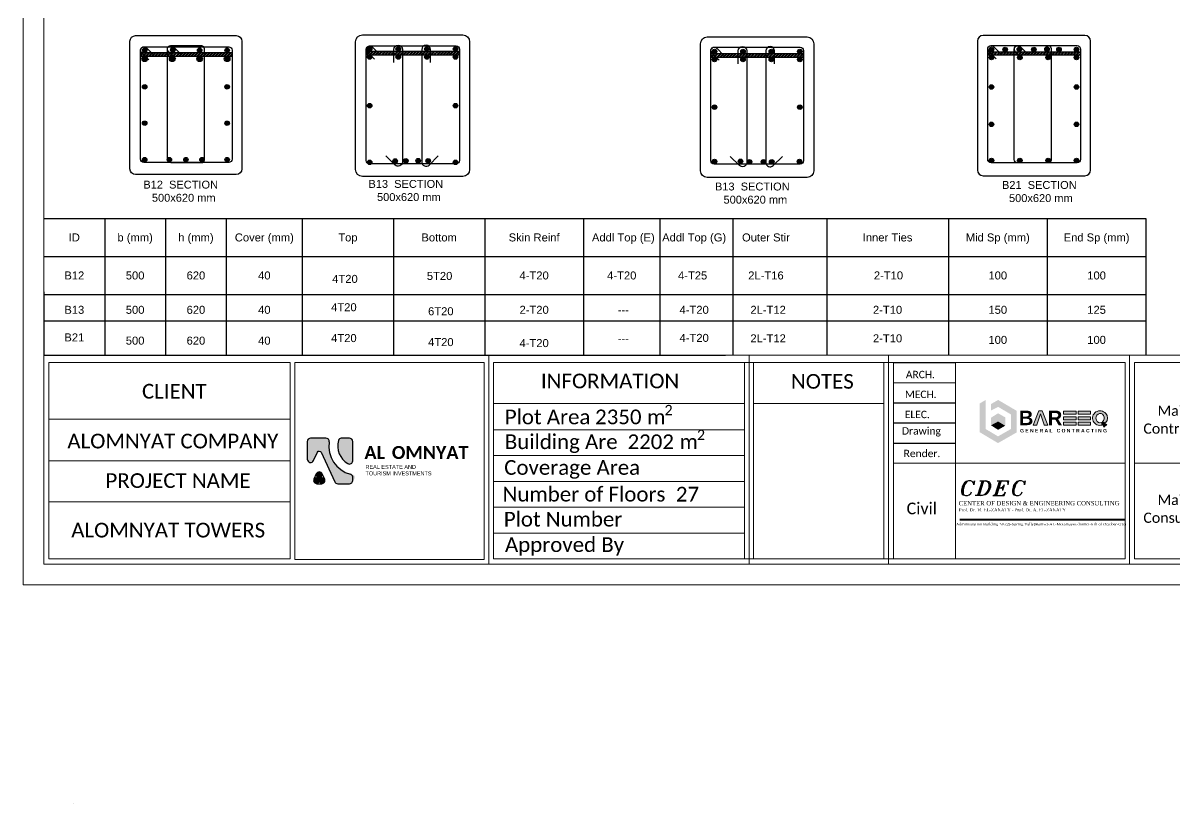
# Model space of a CAD drawing. Header units: inches. Extents: x 16 to 269, y 163 to 682.
# Drawn here: x 21.2 to 58.89, y 295.13 to 320.67 of the extents above; entities that cross this region are included whole.
import ezdxf
from ezdxf.enums import TextEntityAlignment as Align

# ---------------------------------------------------------------- set-up
doc = ezdxf.new("R2010")
doc.units = ezdxf.units.IN
doc.header["$MEASUREMENT"] = 0
for name, color, linetype in [('AutoRebar - BBS', 2, 'Continuous'), ('CDEC-FRAMING-PLAN', 7, 'Continuous'), ('S-ADDREINF', 3, 'Continuous'), ('S-MAINBAR', 5, 'Continuous'), ('S-OUTLINE', 7, 'Continuous'), ('S-SKIN', 6, 'Continuous'), ('S-TEXT', 2, 'Continuous'), ('Text', 7, 'Continuous'), ('XREF-FRAME$0$XREF-TITLEBLOCK$0$text', 3, 'Continuous')]:
    doc.layers.add(name, color=color, linetype=linetype)
doc.layers.add('Sheet_Borders', color=7, linetype='Continuous', lineweight=5)
doc.styles.add('Arial_1', font='arial.ttf', dxfattribs={"height": 0.45})
doc.styles.add('RA CALIBRI REGULAR', font='calibril.ttf')
doc.styles.get("Standard").update_dxf_attribs({"font": 'arial.ttf'})
doc.styles.add('XREF-FRAME$0$XREF-TITLEBLOCK$0$CONCEPT1', font='times.ttf')
doc.styles.add('XREF-FRAME$0$XREF-TITLEBLOCK$0$HG', font='ITALICT.shx')

# ---------------------------------------------------------------- blocks, each defined once
blk = doc.blocks.new('a2.2')
at = {"layer": 'S-ADDREINF'}
h = blk.add_hatch(color=256, dxfattribs=at)
edge = h.paths.add_edge_path()
edge.add_arc((1873.54703, 1106.85152), 0.07097, 180, 540, ccw=False)
h = blk.add_hatch(color=256, dxfattribs=at)
edge = h.paths.add_edge_path()
edge.add_arc((1874.24345, 1106.85152), 0.07097, 180, 540, ccw=False)
h = blk.add_hatch(color=256, dxfattribs=at)
edge = h.paths.add_edge_path()
edge.add_arc((1874.93987, 1106.85152), 0.07097, 180, 540, ccw=False)
h = blk.add_hatch(color=256, dxfattribs=at)
edge = h.paths.add_edge_path()
edge.add_arc((1875.63629, 1106.85152), 0.07097, 180, 540, ccw=False)
h = blk.add_hatch(color=256, dxfattribs=at)
edge = h.paths.add_edge_path()
edge.add_arc((1879.25117, 1106.89593), 0.05789, 180, 540, ccw=False)
h = blk.add_hatch(color=256, dxfattribs=at)
edge = h.paths.add_edge_path()
edge.add_arc((1879.97677, 1106.89593), 0.05789, 180, 540, ccw=False)
h = blk.add_hatch(color=256, dxfattribs=at)
edge = h.paths.add_edge_path()
edge.add_arc((1880.70236, 1106.89593), 0.05789, 180, 540, ccw=False)
h = blk.add_hatch(color=256, dxfattribs=at)
edge = h.paths.add_edge_path()
edge.add_arc((1881.42796, 1106.89593), 0.05789, 180, 540, ccw=False)
h = blk.add_hatch(color=256, dxfattribs=at)
edge = h.paths.add_edge_path()
edge.add_arc((1887.99664, 1106.83427), 0.05749, 180, 540, ccw=False)
h = blk.add_hatch(color=256, dxfattribs=at)
edge = h.paths.add_edge_path()
edge.add_arc((1888.71721, 1106.83427), 0.05749, 180, 540, ccw=False)
h = blk.add_hatch(color=256, dxfattribs=at)
edge = h.paths.add_edge_path()
edge.add_arc((1889.43777, 1106.83427), 0.05749, 180, 540, ccw=False)
h = blk.add_hatch(color=256, dxfattribs=at)
edge = h.paths.add_edge_path()
edge.add_arc((1890.15834, 1106.83427), 0.05749, 180, 540, ccw=False)
h = blk.add_hatch(color=256, dxfattribs=at)
edge = h.paths.add_edge_path()
edge.add_arc((1895.01792, 1106.88477), 0.05733, 0, 360)
h = blk.add_hatch(color=256, dxfattribs=at)
edge = h.paths.add_edge_path()
edge.add_arc((1895.73651, 1106.88477), 0.05733, 0, 360)
h = blk.add_hatch(color=256, dxfattribs=at)
edge = h.paths.add_edge_path()
edge.add_arc((1896.4551, 1106.88477), 0.05733, 0, 360)
h = blk.add_hatch(color=256, dxfattribs=at)
edge = h.paths.add_edge_path()
edge.add_arc((1897.17369, 1106.88477), 0.05733, 0, 360)
at = {"layer": 'S-MAINBAR'}
h = blk.add_hatch(color=256, dxfattribs=at)
edge = h.paths.add_edge_path()
edge.add_arc((1873.54703, 1107.06442), 0.05677, 180, 540, ccw=False)
h = blk.add_hatch(color=256, dxfattribs=at)
edge = h.paths.add_edge_path()
edge.add_arc((1874.26043, 1107.07648), 0.05677, 180, 540, ccw=False)
h = blk.add_hatch(color=256, dxfattribs=at)
edge = h.paths.add_edge_path()
edge.add_arc((1874.93987, 1107.06442), 0.05677, 180, 540, ccw=False)
h = blk.add_hatch(color=256, dxfattribs=at)
edge = h.paths.add_edge_path()
edge.add_arc((1875.63629, 1107.06442), 0.05677, 180, 540, ccw=False)
h = blk.add_hatch(color=256, dxfattribs=at)
edge = h.paths.add_edge_path()
edge.add_arc((1879.25117, 1107.09855), 0.05789, 180, 540, ccw=False)
h = blk.add_hatch(color=256, dxfattribs=at)
edge = h.paths.add_edge_path()
edge.add_arc((1879.97677, 1107.09855), 0.05789, 180, 540, ccw=False)
h = blk.add_hatch(color=256, dxfattribs=at)
edge = h.paths.add_edge_path()
edge.add_arc((1880.70236, 1107.09855), 0.05789, 180, 540, ccw=False)
h = blk.add_hatch(color=256, dxfattribs=at)
edge = h.paths.add_edge_path()
edge.add_arc((1881.42796, 1107.09855), 0.05789, 180, 540, ccw=False)
h = blk.add_hatch(color=256, dxfattribs=at)
edge = h.paths.add_edge_path()
edge.add_arc((1887.99664, 1107.0355), 0.05749, 180, 540, ccw=False)
h = blk.add_hatch(color=256, dxfattribs=at)
edge = h.paths.add_edge_path()
edge.add_arc((1888.71721, 1107.0355), 0.05749, 180, 540, ccw=False)
h = blk.add_hatch(color=256, dxfattribs=at)
edge = h.paths.add_edge_path()
edge.add_arc((1889.43777, 1107.0355), 0.05749, 180, 540, ccw=False)
h = blk.add_hatch(color=256, dxfattribs=at)
edge = h.paths.add_edge_path()
edge.add_arc((1890.15834, 1107.0355), 0.05749, 180, 540, ccw=False)
h = blk.add_hatch(color=256, dxfattribs=at)
edge = h.paths.add_edge_path()
edge.add_arc((1895.01792, 1107.08544), 0.05733, 0, 360)
h = blk.add_hatch(color=256, dxfattribs=at)
edge = h.paths.add_edge_path()
edge.add_arc((1895.36402, 1107.08544), 0.05733, 0, 360)
at = {"layer": 'S-MAINBAR', "true_color": 0x136734}
h = blk.add_hatch(color=116, dxfattribs=at)
edge = h.paths.add_edge_path()
edge.add_arc((1895.72622, 1107.09137), 0.05733, 0, 360)
h = blk.add_hatch(color=116, dxfattribs=at)
edge = h.paths.add_edge_path()
edge.add_arc((1896.09487, 1107.08544), 0.05733, 0, 360)
h = blk.add_hatch(color=116, dxfattribs=at)
edge = h.paths.add_edge_path()
edge.add_arc((1896.42701, 1107.0974), 0.05733, 0, 360)
at = {"layer": 'S-MAINBAR'}
h = blk.add_hatch(color=256, dxfattribs=at)
edge = h.paths.add_edge_path()
edge.add_arc((1896.73114, 1107.08544), 0.05733, 0, 360)
h = blk.add_hatch(color=256, dxfattribs=at)
edge = h.paths.add_edge_path()
edge.add_arc((1897.17369, 1107.08544), 0.05733, 0, 360)
h = blk.add_hatch(color=256, dxfattribs=at)
edge = h.paths.add_edge_path()
edge.add_arc((1873.54703, 1104.29388), 0.05677, 180, 540, ccw=False)
h = blk.add_hatch(color=256, dxfattribs=at)
edge = h.paths.add_edge_path()
edge.add_arc((1874.17312, 1104.29583), 0.05677, 180, 540, ccw=False)
h = blk.add_hatch(color=5, dxfattribs=at)
edge = h.paths.add_edge_path()
edge.add_arc((1874.59166, 1104.29388), 0.05677, 180, 540, ccw=False)
h = blk.add_hatch(color=256, dxfattribs=at)
edge = h.paths.add_edge_path()
edge.add_arc((1874.99986, 1104.29268), 0.05677, 180, 540, ccw=False)
h = blk.add_hatch(color=256, dxfattribs=at)
edge = h.paths.add_edge_path()
edge.add_arc((1875.63629, 1104.29388), 0.05677, 180, 540, ccw=False)
h = blk.add_hatch(color=256, dxfattribs=at)
edge = h.paths.add_edge_path()
edge.add_arc((1879.25117, 1104.22705), 0.05789, 180, 540, ccw=False)
h = blk.add_hatch(color=256, dxfattribs=at)
edge = h.paths.add_edge_path()
edge.add_arc((1879.89865, 1104.25815), 0.05789, 180, 540, ccw=False)
at = {"layer": 'S-MAINBAR', "true_color": 0x136734}
h = blk.add_hatch(color=116, dxfattribs=at)
edge = h.paths.add_edge_path()
edge.add_arc((1880.16649, 1104.26395), 0.05789, 180, 540, ccw=False)
h = blk.add_hatch(color=116, dxfattribs=at)
edge = h.paths.add_edge_path()
edge.add_arc((1880.48193, 1104.26743), 0.05789, 180, 540, ccw=False)
at = {"layer": 'S-MAINBAR'}
h = blk.add_hatch(color=256, dxfattribs=at)
edge = h.paths.add_edge_path()
edge.add_arc((1880.73572, 1104.26204), 0.05789, 180, 540, ccw=False)
h = blk.add_hatch(color=256, dxfattribs=at)
edge = h.paths.add_edge_path()
edge.add_arc((1881.42796, 1104.22705), 0.05789, 180, 540, ccw=False)
h = blk.add_hatch(color=256, dxfattribs=at)
edge = h.paths.add_edge_path()
edge.add_arc((1887.9946, 1104.24706), 0.05749, 180, 540, ccw=False)
h = blk.add_hatch(color=256, dxfattribs=at)
edge = h.paths.add_edge_path()
edge.add_arc((1888.65484, 1104.2519), 0.05749, 180, 540, ccw=False)
at = {"layer": 'S-MAINBAR', "true_color": 0x136734}
h = blk.add_hatch(color=116, dxfattribs=at)
edge = h.paths.add_edge_path()
edge.add_arc((1888.88104, 1104.24021), 0.05749, 180, 540, ccw=False)
h = blk.add_hatch(color=116, dxfattribs=at)
edge = h.paths.add_edge_path()
edge.add_arc((1889.23859, 1104.24038), 0.05749, 180, 540, ccw=False)
at = {"layer": 'S-MAINBAR'}
h = blk.add_hatch(color=256, dxfattribs=at)
edge = h.paths.add_edge_path()
edge.add_arc((1889.44671, 1104.24126), 0.05749, 180, 540, ccw=False)
h = blk.add_hatch(color=256, dxfattribs=at)
edge = h.paths.add_edge_path()
edge.add_arc((1890.14968, 1104.24946), 0.05749, 180, 540, ccw=False)
h = blk.add_hatch(color=256, dxfattribs=at)
edge = h.paths.add_edge_path()
edge.add_arc((1895.02036, 1104.27262), 0.05733, 0, 360)
h = blk.add_hatch(color=256, dxfattribs=at)
edge = h.paths.add_edge_path()
edge.add_arc((1895.73895, 1104.27262), 0.05733, 0, 360)
h = blk.add_hatch(color=256, dxfattribs=at)
edge = h.paths.add_edge_path()
edge.add_arc((1896.45754, 1104.27262), 0.05733, 0, 360)
h = blk.add_hatch(color=256, dxfattribs=at)
edge = h.paths.add_edge_path()
edge.add_arc((1897.17613, 1104.27262), 0.05733, 0, 360)
at = {"layer": 'S-SKIN'}
h = blk.add_hatch(color=256, dxfattribs=at)
edge = h.paths.add_edge_path()
edge.add_arc((1873.54703, 1106.1409), 0.05677, 180, 540, ccw=False)
h = blk.add_hatch(color=256, dxfattribs=at)
edge = h.paths.add_edge_path()
edge.add_arc((1875.63629, 1106.1409), 0.05677, 180, 540, ccw=False)
h = blk.add_hatch(color=256, dxfattribs=at)
edge = h.paths.add_edge_path()
edge.add_arc((1895.01792, 1106.13751), 0.05733, 0, 360)
h = blk.add_hatch(color=256, dxfattribs=at)
edge = h.paths.add_edge_path()
edge.add_arc((1897.17369, 1106.13751), 0.05733, 0, 360)
h = blk.add_hatch(color=256, dxfattribs=at)
edge = h.paths.add_edge_path()
edge.add_arc((1879.25117, 1105.6628), 0.05789, 180, 540, ccw=False)
h = blk.add_hatch(color=256, dxfattribs=at)
edge = h.paths.add_edge_path()
edge.add_arc((1881.42796, 1105.6628), 0.05789, 180, 540, ccw=False)
h = blk.add_hatch(color=256, dxfattribs=at)
edge = h.paths.add_edge_path()
edge.add_arc((1887.99664, 1105.62393), 0.05749, 180, 540, ccw=False)
h = blk.add_hatch(color=256, dxfattribs=at)
edge = h.paths.add_edge_path()
edge.add_arc((1890.15834, 1105.62393), 0.05749, 180, 540, ccw=False)
h = blk.add_hatch(color=256, dxfattribs=at)
edge = h.paths.add_edge_path()
edge.add_arc((1873.54703, 1105.21739), 0.05677, 180, 540, ccw=False)
h = blk.add_hatch(color=256, dxfattribs=at)
edge = h.paths.add_edge_path()
edge.add_arc((1875.63629, 1105.21739), 0.05677, 180, 540, ccw=False)
h = blk.add_hatch(color=256, dxfattribs=at)
edge = h.paths.add_edge_path()
edge.add_arc((1895.01792, 1105.18958), 0.05733, 0, 360)
h = blk.add_hatch(color=256, dxfattribs=at)
edge = h.paths.add_edge_path()
edge.add_arc((1897.17369, 1105.18958), 0.05733, 0, 360)
at = {"layer": 'S-TEXT', "transparency": 33554687}
h = blk.add_hatch(dxfattribs=at)
h.set_pattern_fill('ANSI32', scale=0.005677)
h.set_pattern_definition([(45, (1265.32164, 2133.77034), (-0.0382379882, 0.0382379882), []), (45, (1265.34713, 2133.77034), (-0.0382379882, 0.0382379882), [])])
h.paths.add_polyline_path([(1873.45391, 1107.00306), (1875.76844, 1107.00306), (1875.76844, 1106.91889), (1873.45391, 1106.91889)])
h = blk.add_hatch(dxfattribs=at)
h.set_pattern_fill('ANSI32', scale=0.005789)
h.set_pattern_definition([(45, (1197.667405, 2154.06001), (-0.0389922392, 0.0389922392), []), (45, (1197.6934, 2154.06001), (-0.0389922392, 0.0389922392), [])])
h.paths.add_polyline_path([(1879.15995, 1107.03957), (1881.52014, 1107.03957), (1881.52014, 1106.95374), (1879.15995, 1106.95374)])
h = blk.add_hatch(dxfattribs=at)
h.set_pattern_fill('ANSI32', scale=0.005749)
h.set_pattern_definition([(45, (1155.75367, 2146.739787), (-0.0387219504, 0.0387219504), []), (45, (1155.779484, 2146.739787), (-0.0387219504, 0.0387219504), [])])
h.paths.add_polyline_path([(1887.90608, 1106.97715), (1890.24991, 1106.97715), (1890.24991, 1106.89191), (1887.90608, 1106.89191)])
h = blk.add_hatch(dxfattribs=at)
h.set_pattern_fill('ANSI32', scale=0.005733)
h.set_pattern_definition([(45, (1324.080516, 2143.940575), (-0.0386158072, 0.0386158072), []), (45, (1324.10626, 2143.940575), (-0.0386158072, 0.0386158072), [])])
h.paths.add_polyline_path([(1897.26528, 1107.02809), (1894.92788, 1107.02809), (1894.92788, 1106.94309), (1897.26528, 1106.94309)])
at = {"layer": 'AutoRebar - BBS', "color": 5, "lineweight": 30}
for points in [[(1873.64994, 1106.82594), (1873.46756, 1107.00832, -0.66817864), (1873.52835, 1107.15509), (1875.67602, 1107.15509, -0.41421356), (1875.76199, 1107.06911), (1875.76199, 1104.31008, -0.41421356), (1875.67602, 1104.2241), (1873.52835, 1104.2241, -0.41421356), (1873.44237, 1104.31008), (1873.44237, 1107.06911, -0.66817864), (1873.58914, 1107.12991), (1873.77153, 1106.94752)], [(1879.3773, 1106.84282), (1879.19133, 1107.0288, -0.66817864), (1879.25332, 1107.17847), (1881.44335, 1107.17847, -0.41421356), (1881.53102, 1107.0908), (1881.53102, 1104.27734, -0.41421356), (1881.44335, 1104.18967), (1879.25332, 1104.18967, -0.41421356), (1879.16565, 1104.27734), (1879.16565, 1107.0908, -0.66817864), (1879.31531, 1107.15279), (1879.50129, 1106.96681)], [(1888.11229, 1106.81237), (1887.9276, 1106.99706, -0.66817864), (1887.98916, 1107.14569), (1890.16401, 1107.14569, -0.41421356), (1890.25108, 1107.05863), (1890.25108, 1104.26468, -0.41421356), (1890.16401, 1104.17761), (1887.98916, 1104.17761, -0.41421356), (1887.9021, 1104.26468), (1887.9021, 1107.05863, -0.66817864), (1888.05073, 1107.12019), (1888.23542, 1106.9355)], [(1895.13384, 1106.85037), (1894.94887, 1107.03534, -0.66817864), (1895.01052, 1107.18419), (1897.18867, 1107.18419), (1897.18867, 1107.18419, -0.41421356), (1897.27586, 1107.097), (1897.27586, 1104.29882, -0.41421356), (1897.18867, 1104.21162), (1895.01052, 1104.21162, -0.41421356), (1894.92333, 1104.29882), (1894.92333, 1107.097, -0.66817864), (1895.07218, 1107.15865), (1895.25715, 1106.97368)]]:
    blk.add_lwpolyline(points, format="xyb", dxfattribs=at)
at = {"layer": 'AutoRebar - BBS', "color": 240, "lineweight": 30, "true_color": 0xed1f24}
for points in [[(1874.33193, 1106.85037), (1874.14696, 1107.03534, -0.66817864), (1874.20861, 1107.18419), (1874.98302, 1107.18419, -0.41421356), (1875.05269, 1107.11452), (1875.05269, 1104.28129, -0.41421356), (1874.98302, 1104.21162), (1874.20861, 1104.21162, -0.41421356), (1874.12142, 1104.29882), (1874.12142, 1107.097, -0.66817864), (1874.27027, 1107.15865), (1874.45524, 1106.97368)], [(1879.86286, 1106.75497), (1879.86286, 1107.08514, -1), (1880.08297, 1107.08514), (1880.08297, 1104.23651, -0.66817864), (1879.89509, 1104.15869), (1879.66163, 1104.39215)], [(1880.79068, 1106.75422), (1880.79068, 1107.08439, 1), (1880.57057, 1107.08439), (1880.57057, 1104.23575, 0.66817864), (1880.75845, 1104.15793), (1880.99191, 1104.3914)], [(1888.59448, 1106.72513), (1888.59448, 1107.05301, -1), (1888.81307, 1107.05301), (1888.81307, 1104.22413, -0.66817864), (1888.62649, 1104.14684), (1888.39464, 1104.37869)], [(1889.51587, 1106.72438), (1889.51587, 1107.05226, 1), (1889.29728, 1107.05226), (1889.29728, 1104.22338, 0.66817864), (1889.48386, 1104.14609), (1889.71571, 1104.37794)], [(1895.80863, 1106.85037), (1895.62366, 1107.03534, -0.66817864), (1895.68531, 1107.18419), (1896.45972, 1107.18419, -0.41421356), (1896.52939, 1107.11452), (1896.52939, 1104.28129, -0.41421356), (1896.45972, 1104.21162), (1895.68531, 1104.21162, -0.41421356), (1895.59812, 1104.29882), (1895.59812, 1107.097, -0.66817864), (1895.74697, 1107.15865), (1895.93194, 1106.97368)]]:
    blk.add_lwpolyline(points, format="xyb", dxfattribs=at)
at = {"layer": 'S-ADDREINF'}
for centre, radius in [((1873.54703, 1106.85152), 0.07097), ((1874.24345, 1106.85152), 0.07097), ((1874.93987, 1106.85152), 0.07097), ((1875.63629, 1106.85152), 0.07097), ((1879.25117, 1106.89593), 0.05789), ((1879.97677, 1106.89593), 0.05789), ((1880.70236, 1106.89593), 0.05789), ((1881.42796, 1106.89593), 0.05789), ((1887.99664, 1106.83427), 0.05749), ((1888.71721, 1106.83427), 0.05749), ((1889.43777, 1106.83427), 0.05749), ((1890.15834, 1106.83427), 0.05749), ((1895.01792, 1106.88477), 0.05733), ((1895.73651, 1106.88477), 0.05733), ((1896.4551, 1106.88477), 0.05733), ((1897.17369, 1106.88477), 0.05733)]:
    blk.add_circle(centre, radius, dxfattribs=at)
at = {"layer": 'S-MAINBAR'}
for centre, radius in [((1873.54703, 1107.06442), 0.05677), ((1874.26043, 1107.07648), 0.05677), ((1874.93987, 1107.06442), 0.05677), ((1875.63629, 1107.06442), 0.05677), ((1879.25117, 1107.09855), 0.05789), ((1879.97677, 1107.09855), 0.05789), ((1880.70236, 1107.09855), 0.05789), ((1881.42796, 1107.09855), 0.05789), ((1887.99664, 1107.0355), 0.05749), ((1888.71721, 1107.0355), 0.05749), ((1889.43777, 1107.0355), 0.05749), ((1890.15834, 1107.0355), 0.05749), ((1895.01792, 1107.08544), 0.05733), ((1895.36402, 1107.08544), 0.05733), ((1896.73114, 1107.08544), 0.05733), ((1897.17369, 1107.08544), 0.05733), ((1873.54703, 1104.29388), 0.05677), ((1874.17312, 1104.29583), 0.05677), ((1874.99986, 1104.29268), 0.05677), ((1875.63629, 1104.29388), 0.05677), ((1879.25117, 1104.22705), 0.05789), ((1879.89865, 1104.25815), 0.05789), ((1880.73572, 1104.26204), 0.05789), ((1881.42796, 1104.22705), 0.05789), ((1887.9946, 1104.24706), 0.05749), ((1888.65484, 1104.2519), 0.05749), ((1889.44671, 1104.24126), 0.05749), ((1890.14968, 1104.24946), 0.05749), ((1895.02036, 1104.27262), 0.05733), ((1895.73895, 1104.27262), 0.05733), ((1896.45754, 1104.27262), 0.05733), ((1897.17613, 1104.27262), 0.05733)]:
    blk.add_circle(centre, radius, dxfattribs=at)
at = {"layer": 'S-MAINBAR', "color": 116, "true_color": 0x136734}
for centre, radius in [((1895.72622, 1107.09137), 0.05733), ((1896.09487, 1107.08544), 0.05733), ((1896.42701, 1107.0974), 0.05733), ((1880.16649, 1104.26395), 0.05789), ((1880.48193, 1104.26743), 0.05789), ((1888.88104, 1104.24021), 0.05749), ((1889.23859, 1104.24038), 0.05749)]:
    blk.add_circle(centre, radius, dxfattribs=at)
at = {"layer": 'S-MAINBAR', "color": 5}
blk.add_circle((1874.59166, 1104.29388), 0.05677, dxfattribs=at)
at = {"layer": 'S-OUTLINE'}
for points in [[(1876.011, 1104.0611, -0.41421356), (1875.86906, 1103.91917), (1873.31426, 1103.91917, -0.41421356), (1873.17233, 1104.0611), (1873.17233, 1107.29719, -0.41421356), (1873.31426, 1107.43912), (1875.86906, 1107.43912, -0.41421356), (1876.011, 1107.29719)], [(1881.7869, 1104.04179, -0.41421356), (1881.61322, 1103.86811), (1879.06591, 1103.86811, -0.41421356), (1878.89223, 1104.04179), (1878.89223, 1107.28381, -0.41421356), (1879.06591, 1107.45749), (1881.61322, 1107.45749, -0.41421356), (1881.7869, 1107.28381)], [(1890.51479, 1104.01415, -0.41421356), (1890.34232, 1103.84168), (1887.81267, 1103.84168, -0.41421356), (1887.64019, 1104.01415), (1887.64019, 1107.2337, -0.41421356), (1887.81267, 1107.40618), (1890.34232, 1107.40618, -0.41421356), (1890.51479, 1107.2337)], [(1894.66244, 1104.02951, 0.41421356), (1894.80578, 1103.88618), (1897.38583, 1103.88618, 0.41421356), (1897.52916, 1104.02951), (1897.52916, 1107.29757, 0.41421356), (1897.38583, 1107.44091), (1894.80578, 1107.44091, 0.41421356), (1894.66244, 1107.29757)]]:
    blk.add_lwpolyline(points, format="xyb", close=True, dxfattribs=at)
at = {"layer": 'S-SKIN'}
for centre, radius in [((1873.54703, 1106.1409), 0.05677), ((1875.63629, 1106.1409), 0.05677), ((1895.01792, 1106.13751), 0.05733), ((1897.17369, 1106.13751), 0.05733), ((1879.25117, 1105.6628), 0.05789), ((1881.42796, 1105.6628), 0.05789), ((1887.99664, 1105.62393), 0.05749), ((1890.15834, 1105.62393), 0.05749), ((1873.54703, 1105.21739), 0.05677), ((1875.63629, 1105.21739), 0.05677), ((1895.01792, 1105.18958), 0.05733), ((1897.17369, 1105.18958), 0.05733)]:
    blk.add_circle(centre, radius, dxfattribs=at)
at = {"layer": 'S-TEXT'}
for points in [[(1875.76844, 1107.00306), (1873.45391, 1107.00306), (1873.45391, 1106.91889), (1875.76844, 1106.91889)], [(1881.52014, 1107.03957), (1879.15995, 1107.03957), (1879.15995, 1106.95374), (1881.52014, 1106.95374)], [(1890.24991, 1106.97715), (1887.90608, 1106.97715), (1887.90608, 1106.89191), (1890.24991, 1106.89191)], [(1894.92788, 1107.02809), (1897.26528, 1107.02809), (1897.26528, 1106.94309), (1894.92788, 1106.94309)]]:
    blk.add_lwpolyline(points, close=True, dxfattribs=at)
at = {"char_height": 0.2, "attachment_point": 1}
for s, width, insert in [('\\pxqc;B12  SECTION\\P  500x620 mm\\P ', 3.8265434, (1872.54564, 1103.76172)), ('\\pxqc;B13  SECTION\\P  500x620 mm     ', 3.8265434, (1878.25441, 1103.77998)), ('\\pxqc;B13  SECTION\\P  500x620 mm    ', 3.8265434, (1887.04105, 1103.7136)), ('\\pxqc;B21  SECTION \\P 500x620 mm   ', 4.0320854, (1894.21609, 1103.75302))]:
    blk.add_mtext_dynamic_manual_height_columns(s, width=width, gutter_width=11.15328, heights=[0], dxfattribs=dict(at, insert=insert))
blk = doc.blocks.new('A$Cd8bbae89')
at = {"true_color": 0x319dd3}
h = blk.add_hatch(color=142, dxfattribs=at)
h.dxf.hatch_style = 1
h.paths.add_polyline_path([(0.94, 5.22), (0, 4.67), (0, 0), (0.94, 0.53)])
h.paths.add_polyline_path([(2.97, 3.07), (1.82, 2.35), (1.82, 1.12), (2.97, 1.74)])
h.paths.add_polyline_path([(2.98, 5.23), (1.83, 4.57), (1.82, 3.51), (2.98, 4.11)])
at = {"true_color": 0x2a3383}
h = blk.add_hatch(color=177, dxfattribs=at)
h.dxf.hatch_style = 1
h.paths.add_polyline_path([(3, 5.22), (2.98, 5.22), (2.98, 4.11), (5.04, 2.89), (5.04, 0.52), (5.98, -0.03), (5.98, 3.47)])
h.paths.add_polyline_path([(4.12, 2.41), (2.97, 3.07), (2.97, 1.74), (4.12, 1.05)])
at = {"true_color": 0x319dd3}
h = blk.add_hatch(color=142, dxfattribs=at)
h.dxf.hatch_style = 1
h.paths.add_polyline_path([(8.67, 1.14), (9.13, 1.14, 0.319925), (9.24, 1.22), (9.85, 2.99), (10.44, 1.22, 0.322497), (10.56, 1.14), (11.01, 1.14), (10.13, 3.48), (9.58, 3.48)])
h.paths.add_polyline_path([(13.58, 3.39), (13.58, 2.9), (15.61, 2.9), (15.61, 3.39)])
h.paths.add_polyline_path([(13.58, 2.51), (13.58, 2.02), (15.61, 2.02), (15.61, 2.51)])
h.paths.add_polyline_path([(15.61, 1.14), (15.61, 1.63), (13.58, 1.63), (13.58, 1.14)])
h.paths.add_polyline_path([(15.94, 3.39), (15.94, 2.9), (17.97, 2.9), (17.97, 3.39)])
h.paths.add_polyline_path([(17.97, 2.02), (17.97, 2.51), (15.94, 2.51), (15.94, 2.02)])
h.paths.add_polyline_path([(17.97, 1.14), (17.97, 1.63), (15.94, 1.63), (15.94, 1.14)])
edge = h.paths.add_edge_path()
edge.add_ellipse((19.49, 2.29), major_axis=(-1.21, 0), ratio=0.972651, start_angle=138.7624, end_angle=466.2921)
edge.add_line((19.83, 1.16), (19.73, 1.59))
edge.add_ellipse((19.5, 2.29), major_axis=(0, 0.744), ratio=0.892628, start_angle=218.0399, end_angle=560.2223, ccw=False)
edge.add_line((19.91, 1.71), (20.4, 1.51))
at = {"true_color": 0x288cbd}
h = blk.add_hatch(color=142, dxfattribs=at)
h.dxf.hatch_style = 1
h.paths.add_polyline_path([(5.98, -0.03), (5.04, 0.52), (2.96, -0.67), (0.94, 0.53), (0, 0), (2.95, -1.76), (2.95, -1.76)])
h = blk.add_hatch(color=142, dxfattribs=at)
h.dxf.hatch_style = 1
h.paths.add_polyline_path([(4.12, 1.05), (2.97, 1.74), (1.82, 1.12), (2.97, 0.39)])
at = {"true_color": 0x2a3383}
h = blk.add_hatch(color=177, dxfattribs=at)
h.dxf.hatch_style = 1
h.paths.add_polyline_path([(20.1, 0.81), (20.58, 1.24), (19.85, 1.62)])
at = {"color": 142, "true_color": 0x319dd3}
blk.add_lwpolyline([(8.67, 1.14), (9.58, 3.48), (10.13, 3.48), (11.01, 1.14), (10.56, 1.14, -0.322497), (10.44, 1.22), (9.85, 2.99), (9.24, 1.22, -0.319925), (9.13, 1.14), (8.67, 1.14)], format="xyb", dxfattribs=at)
for points in [[(13.58, 3.39), (15.61, 3.39), (15.61, 2.9), (13.58, 2.9)], [(13.58, 2.51), (15.61, 2.51), (15.61, 2.02), (13.58, 2.02)], [(15.94, 3.39), (17.97, 3.39), (17.97, 2.9), (15.94, 2.9)], [(15.94, 2.51), (17.97, 2.51), (17.97, 2.02), (15.94, 2.02)], [(13.58, 1.63), (15.61, 1.63), (15.61, 1.14), (13.58, 1.14)], [(15.94, 1.63), (17.97, 1.63), (17.97, 1.14), (15.94, 1.14)]]:
    blk.add_lwpolyline(points, close=True, dxfattribs=at)
at = {"color": 143, "true_color": 0x42aad7}
for points in [[(19.73, 1.59), (19.83, 1.16)], [(19.91, 1.71), (20.4, 1.51)]]:
    blk.add_lwpolyline(points, dxfattribs=at)
at = {"color": 177, "true_color": 0x2a3383}
blk.add_lwpolyline([(19.85, 1.62), (20.58, 1.24), (20.1, 0.81), (19.85, 1.62)], dxfattribs=at)
at = {"color": 142, "true_color": 0x319dd3}
for centre, major_axis, ratio, start_param, end_param in [((19.49, 2.29), (-1.21, 0), 0.972651, 2.421862, 8.138333), ((19.5, 2.29), (0, 0.744), 0.892628, 3.805515, 9.777723)]:
    blk.add_ellipse(centre, major_axis=major_axis, ratio=ratio, start_param=start_param, end_param=end_param, dxfattribs=at)
at = {"attachment_point": 1}
for s, width, gutter_width, insert, char_height in [('{\\fArial|b1|i0|c0|p34;\\C142;\\c13868337;B} ', 2.3485, 11.74, (6.33, 3.49), 2.3485), ('\\pxsm2;{\\fArial|b1|i0|c0|p34;\\C177;\\c8598314;G E N E R A L   C O N T R A C T I N G}', 15.8741, 2.87, (6.53, 0.54), 0.5743)]:
    blk.add_mtext_dynamic_manual_height_columns(s, width=width, gutter_width=gutter_width, heights=[0], dxfattribs=dict(at, insert=insert, char_height=char_height))
at = {"color": 143, "true_color": 0x42aad7, "insert": (11.01, 3.49), "char_height": 2.3485, "attachment_point": 1}
blk.add_mtext_dynamic_manual_height_columns('{\\fArial|b1|i0|c0|p34;\\C142;\\c13868337;R} ', width=2.3485, gutter_width=11.74, heights=[0], dxfattribs=at)
blk = doc.blocks.new('sheet')
at = {"true_color": 0x293189}
h = blk.add_hatch(color=177, dxfattribs=at)
h.dxf.hatch_style = 1
h.paths.add_polyline_path([(-418.734, 40.158, 0.414214), (-418.845, 40.046), (-418.845, 39.448, 0.802913), (-418.633, 39.401), (-418.502, 39.683, -0.639253), (-418.375, 39.682), (-417.915, 38.681, 0.29294), (-417.813, 38.616), (-417.42, 38.616, 0.414214), (-417.308, 38.728, 0.553295), (-417.269, 38.913, -0.417813), (-418.106, 40.034, 0.459795), (-418.218, 40.158)])
at = {"true_color": 0x4554a5}
h = blk.add_hatch(color=175, dxfattribs=at)
h.dxf.hatch_style = 1
h.paths.add_polyline_path([(-417.472, 39.295, 0.584571), (-417.308, 39.402), (-417.308, 40.046, 0.414214), (-417.42, 40.158), (-417.702, 40.158, 0.291504), (-417.79, 40.082, 0.342448)])
at = {"true_color": 0x000000}
h = blk.add_hatch(color=18, dxfattribs=at)
h.dxf.hatch_style = 1
h.paths.add_polyline_path([(-418.439, 38.651, 1.441321), (-418.347, 38.839, 1.901432), (-418.531, 38.839, 1.434024)])
at = {"color": 177, "true_color": 0x293189}
blk.add_lwpolyline([(-418.213, 40.158), (-418.734, 40.158, 0.414214), (-418.845, 40.046), (-418.845, 39.448, 0.802913), (-418.633, 39.401), (-418.502, 39.683, -0.639253), (-418.375, 39.682), (-417.915, 38.681, 0.29294), (-417.813, 38.616), (-417.42, 38.616, 0.414214), (-417.308, 38.728), (-417.308, 38.848)], format="xyb", dxfattribs=at)
at = {"color": 175, "true_color": 0x4554a5}
blk.add_lwpolyline([(-417.308, 39.387), (-417.308, 40.046, 0.414214), (-417.42, 40.158), (-417.702, 40.158)], format="xyb", dxfattribs=at)
blk.add_lwpolyline([(-418.257, 38.775), (-418.338, 38.949, 0.63847), (-418.541, 38.949), (-418.621, 38.774, 0.547105), (-418.519, 38.616), (-418.358, 38.616, 0.548839)], format="xyb", close=True)
at = {"color": 177, "true_color": 0x293189}
for centre, radius, start, end in [((-418.215, 40.048), 0.11, 350.4257, 91.3796), ((-417.134, 39.886), 0.983, 171.6397, 255.0806), ((-417.417, 38.83), 0.111, 9.4358, 74.1171)]:
    blk.add_arc(centre, radius, start, end, dxfattribs=at)
at = {"color": 175, "true_color": 0x4554a5}
for centre, radius, start, end in [((-417.123, 39.894), 0.693, 164.6076, 239.8175), ((-417.686, 40.051), 0.108, 98.1031, 165.7009), ((-417.42, 39.394), 0.112, 242.4829, 356.2798)]:
    blk.add_arc(centre, radius, start, end, dxfattribs=at)
at = {"layer": 'CDEC-FRAMING-PLAN'}
for p, q in [((-398.989, 42.72), (-397.047, 42.721)), ((-398.989, 42.719), (-396.884, 42.72)), ((-398.989, 42.037), (-396.883, 42.038)), ((-398.989, 42.037), (-396.883, 42.038)), ((-398.988, 41.355), (-396.883, 41.356)), ((-398.988, 40.673), (-396.883, 40.674)), ((-398.987, 39.991), (-396.882, 39.992))]:
    blk.add_line(p, q, dxfattribs=at)
at = {"layer": 'Sheet_Borders', "linetype": 'Continuous', "lineweight": 0}
for p, q in [((-428.475, 35.187), (-428.475, 77.192)), ((-428.475, 35.187), (-428.475, 77.192)), ((-427.768, 35.894), (-427.768, 76.484)), ((-427.768, 76.484), (-427.768, 35.894)), ((-427.768, 42.966), (-427.768, 42.966)), ((-427.768, 42.966), (-369.782, 42.966)), ((-412.694, 42.966), (-412.694, 35.894)), ((-403.882, 42.966), (-403.882, 35.894)), ((-399.161, 42.966), (-399.161, 35.894)), ((-390.991, 42.966), (-390.991, 35.894)), ((-419.424, 42.721), (-427.606, 42.721)), ((-427.606, 36.07), (-427.606, 42.721)), ((-419.424, 36.07), (-419.424, 42.721)), ((-419.268, 42.721), (-412.85, 42.721)), ((-419.268, 36.051), (-419.268, 42.721)), ((-412.85, 42.721), (-412.85, 36.051)), ((-412.537, 42.719), (-401.369, 42.719)), ((-412.537, 36.069), (-412.537, 42.719)), ((-404.039, 42.719), (-404.039, 36.069)), ((-403.726, 42.721), (-403.726, 36.07)), ((-391.141, 42.721), (-401.369, 42.719)), ((-399.311, 36.07), (-399.311, 42.721)), ((-398.989, 36.07), (-398.989, 42.721)), ((-396.884, 42.721), (-396.884, 36.07)), ((-391.141, 36.07), (-391.141, 42.721)), ((-381.385, 42.721), (-390.819, 42.721)), ((-390.819, 36.07), (-390.819, 42.721)), ((-412.537, 41.327), (-404.039, 41.327)), ((-403.726, 41.328), (-399.311, 41.328)), ((-419.424, 40.796), (-427.606, 40.796)), ((-412.537, 40.441), (-404.039, 40.441)), ((-412.537, 39.566), (-404.039, 39.566)), ((-419.424, 39.395), (-427.606, 39.395)), ((-391.141, 39.314), (-398.989, 39.314)), ((-388.438, 39.314), (-390.819, 39.314)), ((-412.537, 38.692), (-404.039, 38.692)), ((-427.606, 38.003), (-419.424, 38.003)), ((-412.537, 37.817), (-404.039, 37.817)), ((-412.537, 36.943), (-404.039, 36.943)), ((-427.606, 36.07), (-419.424, 36.07)), ((-412.85, 36.051), (-419.268, 36.051)), ((-412.537, 36.069), (-401.369, 36.069)), ((-391.141, 36.07), (-401.369, 36.069)), ((-390.819, 36.07), (-381.407, 36.07)), ((-390.819, 36.07), (-381.385, 36.07)), ((-372.533, 35.894), (-427.768, 35.894))]:
    blk.add_line(p, q, dxfattribs=at)
blk.add_lwpolyline([(-369.075, 35.187), (-428.475, 35.187)], close=True, dxfattribs=at)
at = {"layer": 'XREF-FRAME$0$XREF-TITLEBLOCK$0$text', "color": 8}
for p, q in [((-396.738, 37.411), (-391.167, 37.411)), ((-396.738, 37.387), (-391.167, 37.387))]:
    blk.add_line(p, q, dxfattribs=at)
at = {"layer": 'Sheet_Borders', "xscale": 0.2089906934372016, "yscale": 0.2089906934372016, "zscale": 0.2089906934372016}
blk.add_blockref('A$Cd8bbae89', (-396.065, 40.359), dxfattribs=at)
at = {"char_height": 0.43904, "attachment_point": 1}
for s, width, insert in [('{\\fCandara|b1|i0|c0|p34;\\C256;\\c0;AL} ', 0.43904, (-416.91, 39.892)), ('{\\fCandara|b1|i0|c0|p34;\\C256;\\c0;OMNYAT}', 2.78249, (-415.981, 39.892))]:
    blk.add_mtext_dynamic_manual_height_columns(s, width=width, gutter_width=2.195, heights=[0], dxfattribs=dict(at, insert=insert))
at = {"insert": (-416.875, 39.033), "char_height": 0.13365, "width": 2.81151, "attachment_point": 1, "style": 'Arial_1'}
blk.add_mtext('TOURISM INVESTMENTS', dxfattribs=at)
at = {"insert": (-416.876, 39.25), "char_height": 0.13365, "attachment_point": 1, "style": 'Arial_1'}
blk.add_mtext_dynamic_manual_height_columns('\\pxsm1;{\\C256;\\c0;REAL ESTATE AND}', width=2.81151, gutter_width=0.686, heights=[0.417], dxfattribs=at)
at = {"layer": 'Sheet_Borders', "linetype": 'Continuous', "lineweight": 0, "style": 'RA CALIBRI REGULAR'}
for s, height, p in [('INFORMATION', 0.49749, (-410.931, 41.846)), ('NOTES', 0.4975, (-402.46, 41.833)), ('ARCH.', 0.25, (-398.57, 42.189)), ('CLIENT', 0.4975, (-424.445, 41.499)), ('MECH.', 0.25, (-398.6, 41.517)), ('ELEC.', 0.25, (-398.606, 40.836)), ('Main ', 0.3456, (-390.042, 40.915)), ('  Contractor', 0.34558, (-390.766, 40.31)), ('ALOMNYAT COMPANY', 0.49749, (-426.974, 39.811)), ('Drawing', 0.25, (-398.7, 40.28)), ('Coverage Area', 0.49749, (-412.174, 38.917)), ('Render.', 0.25, (-398.644, 39.516)), ('PROJECT NAME', 0.49749, (-425.683, 38.473)), ('Main ', 0.3456, (-390.042, 37.896)), ('Civil', 0.3943, (-398.544, 37.582)), ('Plot Number', 0.49749, (-412.188, 37.165)), ('  Consulting', 0.34558, (-390.766, 37.291)), ('ALOMNYAT TOWERS', 0.49749, (-426.842, 36.795)), ('Approved By', 0.49749, (-412.149, 36.304))]:
    blk.add_text(s, height=height, dxfattribs=at).set_placement(p)
at = {"layer": 'Sheet_Borders', "style": 'RA CALIBRI REGULAR'}
for s, height, p in [('Plot Area ', 0.4975, (-412.155, 40.629)), (' m', 0.4975, (-407.507, 40.629)), ('2', 0.348, (-406.744, 40.936)), ('Building Are  ', 0.49749, (-412.155, 39.788)), ('2', 0.348, (-405.646, 40.094)), (' m', 0.4975, (-406.408, 39.788)), ('Number of Floors  ', 0.49749, (-412.228, 38.013))]:
    blk.add_text(s, height=height, dxfattribs=at).set_placement(p)
at = {"layer": 'Sheet_Borders', "color": 244, "true_color": 0x991b1e, "style": 'RA CALIBRI REGULAR'}
for s, p in [('2350', (-409.096, 40.629)), ('2202', (-407.997, 39.788)), ('27', (-406.36, 38.013))]:
    blk.add_text(s, height=0.4975, dxfattribs=at).set_placement(p)
at = {"layer": 'XREF-FRAME$0$XREF-TITLEBLOCK$0$text', "color": 2, "style": 'XREF-FRAME$0$XREF-TITLEBLOCK$0$HG', "width": 1.2}
blk.add_text('CDEC', height=0.5, dxfattribs=at).set_placement((-396.759, 38.218))
at = {"layer": 'XREF-FRAME$0$XREF-TITLEBLOCK$0$text', "color": 4, "style": 'XREF-FRAME$0$XREF-TITLEBLOCK$0$CONCEPT1', "width": 0.9}
blk.add_text('CENTER OF DESIGN & ENGINEERING CONSULTING', height=0.14992, dxfattribs=at).set_placement((-396.781, 37.881))
at = {"layer": 'XREF-FRAME$0$XREF-TITLEBLOCK$0$text', "style": 'XREF-FRAME$0$XREF-TITLEBLOCK$0$CONCEPT1'}
blk.add_text('Prof. Dr. M. EL-ZANATY - Prof. Dr. A. EL-ZANATY', height=0.10625, dxfattribs=at).set_placement((-396.772, 37.678))
at = {"layer": 'XREF-FRAME$0$XREF-TITLEBLOCK$0$text', "style": 'XREF-FRAME$0$XREF-TITLEBLOCK$0$CONCEPT1', "width": 1.2}
blk.add_text('Administration Building N0.(2)-Spring Vally(Ramw)-AL-Motamayes district-6 th of October-Giza', height=0.08007, dxfattribs=at).set_placement((-393.983, 37.206), align=Align.CENTER)

msp = doc.modelspace()

# ---------------------------------------------------------------- linework, layer by layer
at = {"color": 7}
for p, q in [((21.8869, 314.276), (57.9382, 314.276)), ((23.876, 314.276), (23.876, 311.7897)), ((25.865, 314.276), (25.865, 311.7897)), ((27.854, 314.276), (27.854, 311.7897)), ((30.3403, 314.276), (30.3403, 311.7897)), ((33.3239, 314.276), (33.3239, 311.7897)), ((36.3074, 314.276), (36.3074, 311.7897)), ((39.5396, 314.276), (39.5396, 311.7897)), ((42.033, 314.276), (42.033, 311.7897)), ((44.4229, 314.276), (44.4229, 311.7897)), ((47.4957, 314.276), (47.4957, 311.7897)), ((47.4957, 314.276), (47.4957, 311.7897)), ((51.4738, 314.276), (51.4738, 309.802)), ((54.706, 314.276), (54.706, 311.7897)), ((57.9382, 314.276), (57.9382, 309.802)), ((21.8869, 313.0328), (57.9382, 313.0328)), ((21.8869, 311.8739), (21.8869, 309.802)), ((21.8869, 311.7897), (57.9382, 311.7897)), ((21.8869, 311.7897), (57.1923, 311.7897)), ((23.876, 311.7897), (23.876, 309.802)), ((25.865, 311.7897), (25.865, 309.802)), ((27.854, 311.7897), (27.854, 309.802)), ((30.3403, 311.7897), (30.3403, 309.802)), ((33.3239, 311.7897), (33.3239, 309.802)), ((36.3074, 311.7897), (36.3074, 309.802)), ((39.5396, 311.7897), (39.5396, 309.802)), ((42.033, 311.7897), (42.033, 309.802)), ((44.4229, 311.7897), (44.4229, 309.802)), ((47.4957, 311.7897), (47.4957, 309.802)), ((51.4738, 311.7897), (51.4738, 310.9251)), ((54.706, 311.7897), (54.706, 309.802)), ((21.8869, 310.9251), (57.9382, 310.9251)), ((21.8869, 309.802), (44.1778, 309.802)), ((21.8869, 309.802), (43.5265, 309.802))]:
    msp.add_line(p, q, dxfattribs=at)
at = {"layer": 'Sheet_Borders', "linetype": 'Continuous', "lineweight": 0}
msp.add_line((22.8706, 295.1292), (22.8706, 295.1292), dxfattribs=at)
msp.add_lwpolyline([(21.2041, 302.2907), (21.2041, 342.8515), (78.5628, 342.8515), (78.5628, 302.2907)], close=True, dxfattribs=at)

# ---------------------------------------------------------------- block references
at = {"xscale": 0.9656347217854228, "yscale": 0.9656347217854228, "zscale": 0.9656347217854228}
msp.add_blockref('sheet', (434.9547, 268.3126), dxfattribs=at)
at = {"layer": 'Text', "xscale": 1.290023283170958, "yscale": 1.290023283170958, "zscale": 1.290023283170958}
msp.add_blockref('a2.2', (-2391.7349, -1108.3678), dxfattribs=at)

# ---------------------------------------------------------------- texts
at = {"color": 7}
for s, height, p in [('ID', 0.26188, (22.8814, 313.6544)), ('b (mm)', 0.26188, (24.8705, 313.6544)), ('h (mm)', 0.26188, (26.8595, 313.6544)), ('Cover (mm)', 0.26188, (29.0972, 313.6544)), ('Top', 0.26188, (31.8321, 313.6544)), ('Bottom', 0.26188, (34.8156, 313.6544)), ('Skin Reinf', 0.26188, (37.9235, 313.6544)), ('Addl Top (E)', 0.261885, (40.8406, 313.6544)), ('Addl Top (G)', 0.261885, (43.1581, 313.6544)), ('Outer Stir', 0.26188, (45.5067, 313.6544)), ('Inner Ties', 0.26188, (49.4848, 313.6544)), ('Mid Sp (mm)', 0.261885, (53.0899, 313.6544)), ('End Sp (mm)', 0.261885, (56.3221, 313.6544)), ('B12', 0.26188, (22.8814, 312.4113)), ('500', 0.26188, (24.8705, 312.4113)), ('620', 0.26188, (26.8595, 312.4113)), ('40', 0.26188, (29.0972, 312.4113)), ('4-T20', 0.26188, (37.9235, 312.4113)), ('4-T20 ', 0.26188, (40.8406, 312.4113)), ('4-T25 ', 0.26188, (43.1581, 312.4113)), ('2L-T16', 0.26188, (45.5067, 312.4113)), ('2-T10', 0.26188, (49.5137, 312.4135)), ('100', 0.26188, (53.0899, 312.4113)), ('100', 0.26188, (56.3221, 312.4113)), ('B13', 0.26188, (22.8814, 311.2879)), ('500', 0.26188, (24.8705, 311.2879)), ('620', 0.26188, (26.8595, 311.2879)), ('40', 0.26188, (29.0972, 311.2879)), ('2-T20', 0.26188, (37.9235, 311.2879)), ('---', 0.26188, (40.8406, 311.2864)), ('4-T20', 0.26188, (43.1581, 311.2879)), ('2L-T12', 0.26188, (45.5773, 311.2879)), ('2-T10', 0.26188, (49.4848, 311.2879)), ('150', 0.26188, (53.0899, 311.2879)), ('125', 0.26188, (56.3221, 311.2879)), ('B21', 0.26188, (22.8814, 310.3852)), ('4-T20', 0.26188, (43.1581, 310.3701)), ('500', 0.26188, (24.8705, 310.2799)), ('620', 0.26188, (26.8595, 310.2799)), ('40', 0.26188, (29.0972, 310.2799)), ('4-T20', 0.26188, (37.9235, 310.1995)), ('---', 0.26188, (40.8406, 310.3411)), ('2L-T12', 0.26188, (45.5773, 310.3551)), ('2-T10', 0.26188, (49.4848, 310.3551)), ('100', 0.26188, (53.0899, 310.3048)), ('100', 0.26188, (56.3221, 310.3048))]:
    msp.add_text(s, height=height, dxfattribs=at).set_placement(p, align=Align.MIDDLE_CENTER)
at = {"color": 7, "char_height": 0.26188, "width": 0.852322, "attachment_point": 1}
for s, insert in [('4T20', (31.3185, 312.4297)), ('5T20', (34.4132, 312.5265)), ('4T20', (31.283, 311.5032)), ('6T20', (34.4542, 311.3714)), ('4T20', (31.283, 310.4951)), ('4T20', (34.4542, 310.3633))]:
    msp.add_mtext(s, dxfattribs=dict(at, insert=insert))

doc.saveas('drawing.dxf')
